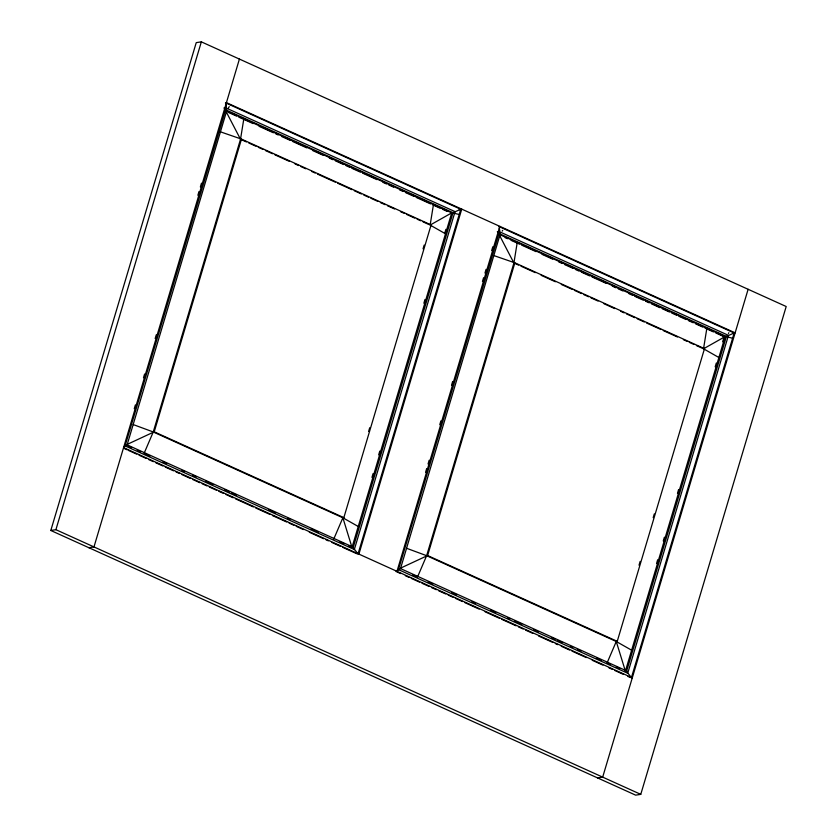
<?xml version="1.0" encoding="UTF-8"?>
<svg xmlns="http://www.w3.org/2000/svg" width="837" height="837" viewBox="0 0 837 837"><rect width="100%" height="100%" fill="white"/><g stroke="black" fill="none" stroke-linecap="round" stroke-linejoin="round"><path stroke-width="1.26" d="M144.1 453.33L153.255 431.965L240.512 139.266L243.829 118.802M445.493 233.795L430.134 225.069L433.451 204.615M417.496 577.049L426.64 555.684L513.908 262.985L517.224 242.521M718.889 357.514L703.53 348.788L706.846 328.334M50.806 530.48L196.235 42.635L201.34 41.85L786.194 306.52L640.765 794.365L635.66 795.15L50.806 530.48L55.901 529.695L640.765 794.365M55.901 529.695L201.34 41.85M134.255 408.707L135.374 404.951M143.483 377.769L144.602 374.024M155.169 338.546L156.289 334.79M197.877 195.283L198.997 191.537M200.367 186.944L201.487 183.188M239.413 59.082L93.974 546.927L88.879 547.712M223.897 108.015L225.728 109.333L125.079 445.912L354.794 549.742L357.357 553.006M123.614 447.23L127.119 444.855L226.848 110.327L225.844 107.9L226.398 106.299L225.456 102.784L460.768 209.271L357.933 554.251M126.973 444.51L154.217 431.819L241.485 139.109L431.107 224.923L343.85 517.632L342.877 517.779L153.255 431.965L133.24 424.579M368.604 431.473L369.724 427.717M423.051 248.84L424.171 245.084M371.952 477.393L373.072 473.637M378.669 454.836L379.799 451.08M423.867 303.245L424.987 299.479M444.782 233.073L445.901 229.317M226.691 111.049L451.729 212.88L352 547.408L342.877 517.779L358.236 526.494M225.844 107.9L455.066 211.635L354.302 549.637L353.298 547.21L453.026 212.682L460.768 209.271M358.906 554.104L461.742 209.124L459.189 209.522M425.573 472.288L426.703 468.532M428.052 463.991L429.172 460.245M439.77 424.683L440.89 420.917M451.53 385.25L452.639 381.494M482.457 281.504L483.566 277.758M484.968 273.082L486.088 269.326M491.685 250.525L492.805 246.769M396.979 571.336L499.825 226.356M497.293 231.734L499.124 233.052L398.475 569.631L628.179 673.461L630.742 676.725M400.578 573.554L396.006 571.483L400.515 568.574L500.244 234.046L499.239 231.619L499.773 230.845L499.312 227.779M400.358 568.229L427.613 555.538L514.87 262.828L704.503 348.642L617.235 641.351L616.262 641.498L426.64 555.684L406.625 548.298M639.018 565.195L640.138 561.439M653.184 517.664L654.304 513.908M656.543 563.521L657.673 559.765M663.27 540.974L664.39 537.218M677.468 493.359L678.587 489.603M715.185 366.815L716.315 363.059M722.655 341.758L723.775 338.002M498.946 234.245L725.124 336.6L625.396 671.128L616.262 641.498L631.632 650.213M499.239 231.619L728.462 335.355L627.698 673.356L626.693 670.929L726.422 336.401L734.164 332.99L498.852 226.503M631.318 677.97L734.164 332.99M748.121 289.288L602.682 777.134L597.587 777.918M333.722 539.133L342.877 517.779M616.262 641.498L607.118 662.852L610.55 664.411M229.286 106.634L228.313 107.994M502.21 231.117L502.681 230.353M728.389 333.461L728.86 332.707M430.134 225.069L451.729 212.88M696.415 345.576L703.53 348.788L725.124 336.6M219.325 131.44L241.485 139.109M450.871 213.016L453.026 212.682M493.893 255.588L514.87 262.828M732.584 333.241L735.137 332.844L226.429 102.637M723.178 336.903L726.422 336.401M703.53 348.788L704.503 348.642M459.21 214.502L454.543 213.372L225.32 109.647M732.605 338.221L727.939 337.091L498.716 233.366M228.156 112.294L236.484 116.061M238.869 117.149L253.151 123.604M259.104 126.303L273.396 132.769M275.771 133.847L278.156 134.924M281.724 136.536L290.052 140.302M292.437 141.38L306.719 147.846M312.672 150.545L323.385 155.389M329.339 158.088L332.906 159.7M335.292 160.777L343.62 164.544M346.005 165.621L349.573 167.243M351.958 168.321L360.287 172.087M362.672 173.165L376.953 179.631M382.907 182.33L386.474 183.941M388.86 185.019L393.62 187.174M399.573 189.863L403.141 191.485M405.526 192.562L413.855 196.329M416.24 197.406L430.521 203.872M432.907 204.95L440.042 208.183M442.428 209.26L447.188 211.416M505.119 237.635L507.504 238.712M511.072 240.324L519.4 244.09M521.786 245.168L536.067 251.634M542.02 254.333L552.734 259.177M558.687 261.876L562.255 263.488M564.64 264.565L572.968 268.332M575.354 269.409L578.922 271.031M581.307 272.109L589.635 275.875M592.021 276.953L606.302 283.419M612.255 286.118L615.823 287.729M618.208 288.807L622.969 290.962M628.922 293.651L632.49 295.273M634.875 296.35L643.203 300.117M645.589 301.194L649.156 302.816M651.542 303.894L659.87 307.66M662.255 308.738L669.391 311.971M671.776 313.048L676.537 315.204M678.912 316.281L686.058 319.514M688.443 320.592L693.203 322.747M695.578 323.825L702.724 327.058M705.11 328.135L713.438 331.902M715.823 332.98L722.959 336.212M241.694 139.8L246.434 141.945M248.809 143.012L255.923 146.234M258.288 147.302L263.027 149.446M265.402 150.524L272.506 153.746M274.881 154.814L289.1 161.248M295.032 163.937L298.579 165.538M300.954 166.615L305.693 168.76M311.615 171.439L315.172 173.05M317.547 174.117L335.323 182.163M337.698 183.24L351.917 189.675M354.281 190.752L361.396 193.964M363.771 195.042L368.51 197.187M370.875 198.254L377.989 201.476M380.354 202.544L385.104 204.688M387.468 205.766L394.583 208.978M400.504 211.667L404.062 213.278M406.426 214.345L414.723 218.101M417.098 219.168L420.655 220.78M423.02 221.857L428.952 224.536M515.09 263.519L518.647 265.13M521.012 266.197L535.241 272.632M541.162 275.321L555.381 281.755M561.313 284.434L571.974 289.257M574.349 290.334L581.453 293.546M583.828 294.624L588.568 296.769M590.943 297.836L598.047 301.058M603.979 303.737L614.64 308.571M620.562 311.249L624.12 312.86M626.494 313.927L634.791 317.683M637.156 318.761L644.27 321.973M646.635 323.051L660.864 329.485M663.228 330.552L677.457 336.997M683.379 339.676L686.936 341.287M689.301 342.354L694.051 344.499M154.217 431.819L343.85 517.632M427.613 555.538L617.235 641.351M127.119 444.855L353.298 547.21M400.515 568.574L626.693 670.929M128.113 446.09L131.535 447.638M137.247 450.222L140.679 451.771M145.293 453.863L150.032 456.008M163.069 461.909L166.626 463.52M182.027 470.488L184.402 471.555M192.698 475.311L196.256 476.923M205.735 481.212L212.839 484.435M224.693 489.791L229.432 491.936M231.807 493.014L236.547 495.159M268.541 509.639L275.655 512.861M287.51 518.218L289.874 519.296M311.207 528.942L318.322 532.165M339.435 541.717L344.007 543.788M348.579 545.86L350.86 546.885M412.923 574.977L416.355 576.526M428.167 581.872L432.907 584.017M451.865 592.596L456.604 594.741M472.016 601.719L475.573 603.32M490.974 610.299L495.713 612.443M507.567 617.8L509.942 618.878M514.682 621.023L521.786 624.245M533.64 629.602L538.379 631.747M551.416 637.648L554.973 639.259M557.348 640.326L562.087 642.471M570.384 646.227L572.749 647.304M577.488 649.449L581.045 651.06M596.457 658.028L601.196 660.173M616.262 666.995L619.683 668.543M123.583 447.617L632.291 677.824M123.761 448.287L127.182 449.835M128.375 450.369L136.703 454.146M139.088 455.223L146.234 458.456M148.609 459.534L153.37 461.689M155.755 462.767L162.891 466M165.276 467.077L173.604 470.844M175.99 471.922L179.557 473.533M181.943 474.61L190.271 478.387M192.656 479.465L199.802 482.698M202.177 483.776L206.938 485.931M209.323 487.008L216.459 490.241M218.844 491.319L223.605 493.464M225.99 494.541L233.125 497.774M235.511 498.852L253.37 506.94M255.745 508.017L270.027 514.483M272.412 515.55L286.693 522.016M289.079 523.094L293.839 525.249M296.225 526.327L303.36 529.559M309.313 532.259L323.595 538.714M325.98 539.792L328.366 540.869M331.933 542.491L340.261 546.258M342.647 547.335L356.782 553.738M405.338 575.71L408.906 577.321M411.291 578.398L419.619 582.175M422.005 583.253L429.14 586.486M431.526 587.564L436.286 589.719M438.672 590.796L445.807 594.019M448.193 595.097L452.953 597.252M455.338 598.329L462.474 601.562M464.859 602.64L479.141 609.106M485.094 611.805L499.375 618.261M501.761 619.338L516.042 625.804M518.427 626.882L523.188 629.037M525.563 630.115L532.709 633.347M538.662 636.047L552.943 642.502M555.329 643.58L557.714 644.657M561.282 646.279L569.61 650.046M571.995 651.123L586.277 657.589M592.23 660.288L602.943 665.133M608.897 667.821L612.464 669.443M614.85 670.521L623.178 674.287M627.896 676.422L630.177 677.457M499.543 235.396L513.908 262.985M226.147 111.677L240.512 139.266"/></g></svg>
